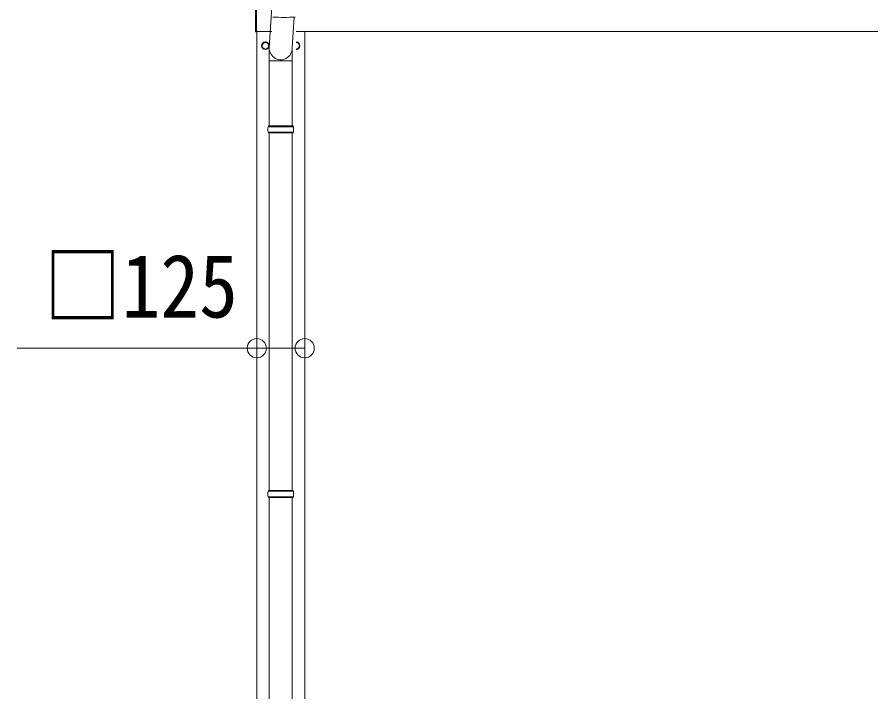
# Model space of a CAD drawing. Units: millimetres at full size, sheet at 1:50; details may follow other scales. Extents: x -14053 to 14053, y -9700 to 9700.
# Drawn here: x -10534 to -8309, y -4038 to -2279 of the extents above; entities that cross this region are included whole.
import ezdxf
from ezdxf.enums import TextEntityAlignment as Align

# ---------------------------------------------------------------- set-up
doc = ezdxf.new("R2010")
doc.units = ezdxf.units.MM
doc.header["$LTSCALE"] = 50
doc.header["$PDMODE"] = 32
doc.header["$PDSIZE"] = 50
for name, color, linetype, lineweight in [('0-2_TEXT1', 4, 'Continuous', 9), ('0-8_TABLE1', 6, 'Continuous', 9), ('0-9_DIM1', 7, 'Continuous', 9)]:
    doc.layers.add(name, color=color, linetype=linetype, lineweight=lineweight)
doc.styles.add('ＭＳ ゴシック', font='')
doc.styles.get('ＭＳ ゴシック').set_extended_font_data('MS Gothic')

msp = doc.modelspace()

# ---------------------------------------------------------------- linework, layer by layer
at = {"layer": '0-2_TEXT1'}
for p, q in [((-9912.83, -2317.42), (-9912.83, -2189.12)), ((-9910.83, -2189.12), (-9910.83, -2317.42)), ((-9910.83, -2317.42), (-9912.83, -2317.42)), ((-9910.83, -2316.92), (-9870.83, -2316.92)), ((-9909.83, -2316.92), (-9909.83, -5171.92)), ((-3925.83, -2316.92), (-9806.83, -2316.92)), ((-9784.83, -5171.92), (-9784.83, -2316.92)), ((-9878.74, -2353.67), (-9878.84, -2353.67)), ((-9878.74, -2354.17), (-9878.84, -2354.17))]:
    msp.add_line(p, q, dxfattribs=at)
msp.add_lwpolyline([(-9887.33, -2344.11), (-9895.83, -2349.01), (-9895.83, -2358.83), (-9887.33, -2363.74), (-9878.83, -2358.83), (-9878.83, -2349.01)], close=True, dxfattribs=at)
msp.add_lwpolyline([(-9806.83, -2344.4), (-9798.83, -2349.01), (-9798.83, -2358.83), (-9806.83, -2363.45)], dxfattribs=at)
for radius in [10, 8.5]:
    msp.add_circle((-9887.33, -2353.92), radius, dxfattribs=at)
for centre, radius, start, end in [((-9887.33, -2353.92), 8.6, 171.25399, 188.74601), ((-9887.33, -2353.92), 8.6, 111.25399, 128.74601), ((-9887.33, -2353.92), 8.6, 51.25399, 68.74601), ((-9887.33, -2353.92), 8.6, 1.66581, 8.74601), ((-9887.33, -2353.92), 8.6, 351.25399, 358.33419), ((-9807.33, -2353.92), 10, 272.86598, 87.13402), ((-9807.33, -2353.92), 8.5, 273.37229, 86.62771), ((-9807.33, -2353.92), 8.6, 51.25399, 68.74601), ((-9807.33, -2353.92), 8.6, 351.25399, 8.74601), ((-9887.33, -2353.92), 8.6, 231.25399, 248.74601), ((-9887.33, -2353.92), 8.6, 291.25399, 308.74601), ((-9807.33, -2353.92), 8.6, 291.25399, 308.74601)]:
    msp.add_arc(centre, radius, start, end, dxfattribs=at)
at = {"layer": '0-8_TABLE1'}
msp.add_lwpolyline([(-9784.83, -3141.94), (-9909.83, -3141.94), (-10534.41, -3141.94)], dxfattribs=at)
for p in [(-9909.83, -3141.94), (-9784.83, -3141.94)]:
    msp.add_point(p, dxfattribs=at)
at = {"layer": '0-9_DIM1'}
for p, q in [((-9870.83, -2252.5), (-9877.39, -2358.96)), ((-9812.37, -2279.35), (-9817.28, -2358.96)), ((-9877.48, -2393.63), (-9877.48, -2358.96)), ((-9817.18, -2393.63), (-9817.18, -2358.96)), ((-9877.48, -2393.63), (-9847.33, -2393.63)), ((-9877.33, -2393.63), (-9877.33, -2562.92)), ((-9817.18, -2393.63), (-9847.33, -2393.63)), ((-9817.33, -2393.63), (-9817.33, -2562.92)), ((-9814.33, -2564.92), (-9880.33, -2564.92)), ((-9814.33, -2578.92), (-9880.33, -2578.92)), ((-9815.33, -2562.92), (-9879.33, -2562.92)), ((-9879.33, -2562.92), (-9879.33, -2564.92)), ((-9879.33, -2580.92), (-9879.33, -2578.92)), ((-9815.33, -2580.92), (-9879.33, -2580.92)), ((-9877.33, -2580.92), (-9877.33, -3512.92)), ((-9817.33, -2580.92), (-9817.33, -3512.92)), ((-9815.33, -2562.92), (-9815.33, -2564.92)), ((-9815.33, -2580.92), (-9815.33, -2578.92)), ((-9814.33, -3514.91), (-9880.33, -3514.91)), ((-9815.33, -3512.91), (-9879.33, -3512.91)), ((-9879.33, -3512.91), (-9879.33, -3514.91)), ((-9815.33, -3512.91), (-9815.33, -3514.91)), ((-9814.33, -3528.91), (-9880.33, -3528.91)), ((-9879.33, -3530.91), (-9879.33, -3528.91)), ((-9815.33, -3530.91), (-9879.33, -3530.91)), ((-9877.33, -3530.91), (-9877.33, -4462.92)), ((-9817.33, -3530.91), (-9817.33, -4462.92)), ((-9815.33, -3530.91), (-9815.33, -3528.91))]:
    msp.add_line(p, q, dxfattribs=at)
for centre, radius, start, end in [((-9838.84, -1760.36), 519.67, 266.82357, 273.17802), ((-9831.58, -2571.92), 49.25, 171.82876, 180.00002), ((-9831.58, -2571.92), 49.25, 180.00002, 188.17127), ((-9863.08, -2571.92), 49.25, 359.99998, 8.17124), ((-9863.08, -2571.92), 49.25, 351.82873, 359.99998), ((-9831.58, -3521.91), 49.25, 171.82876, 180.00002), ((-9863.08, -3521.91), 49.25, 359.99998, 8.17124), ((-9831.58, -3521.91), 49.25, 180.00002, 188.17127), ((-9863.08, -3521.91), 49.25, 351.82873, 359.99998)]:
    msp.add_arc(centre, radius, start, end, dxfattribs=at)
msp.add_ellipse((-9847.33, -2358.96), major_axis=(0, -31.56), ratio=0.952301, start_param=4.712389, end_param=7.9831455, dxfattribs=at)

# ---------------------------------------------------------------- texts
at = {"layer": '0-8_TABLE1', "color": 7, "style": 'ＭＳ ゴシック', "width": 0.9}
msp.add_text('□125', height=165, dxfattribs=at).set_placement((-10464.66, -3111.59), align=Align.BOTTOM_LEFT)

doc.saveas('drawing.dxf')
